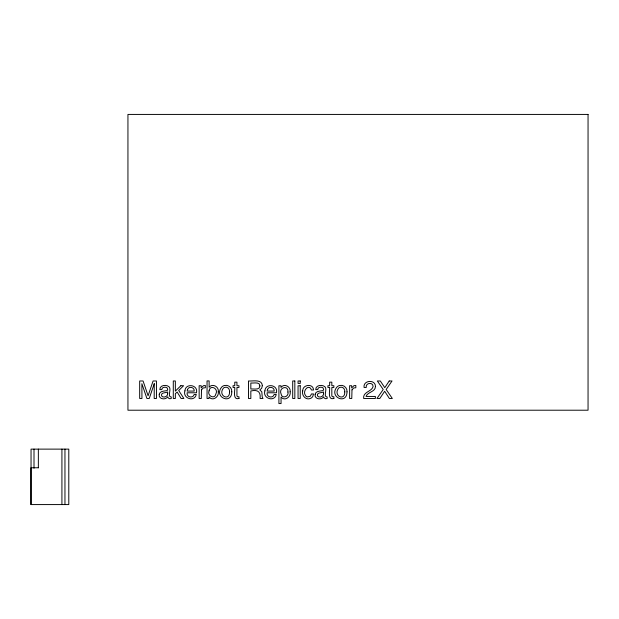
<?xml version="1.0" encoding="UTF-8"?>
<svg xmlns="http://www.w3.org/2000/svg" width="619" height="619" viewBox="0 0 619 619"><rect width="100%" height="100%" fill="white"/><g stroke="black" fill="none" stroke-linecap="round" stroke-linejoin="round"><path stroke-width="0.93" d="M38.54 467.763L30.95 467.763L30.95 504.578L68.794 504.578L68.794 449.123L31.043 449.123L31.043 504.578M64.956 449.123L64.956 504.578M61.923 449.123L61.923 504.578M38.355 449.123L38.355 467.763M34.006 449.123L34.006 468.243M154.247 383.718L154.193 398.474L156.445 398.474L156.445 380.979L153.086 380.979L148.096 395.765L143.074 380.979L139.677 380.979L139.677 398.474L141.944 398.474L141.883 383.718L146.912 398.474L149.256 398.474L154.247 383.718M287.943 392.02C289.228 396.748 281.707 399.255 281.072 393.908C278.279 387.455 288.647 384.538 287.943 392.02M209.083 390.798C206.862 395.75 214.708 399.828 215.869 394.001C218.84 388.407 209.98 384.237 209.083 390.798M218.275 391.85C219.281 396.918 212.356 401.708 209.021 396.841L209.021 398.474L207.048 398.474L207.048 380.917L209.129 380.917L209.129 387.27C212.387 382.937 219.281 386.79 218.275 391.85M231.792 391.827C231.699 405.166 213.625 397.073 221.54 387.254A5.261 5.261 0 0 1 224.62 385.467C228.457 384.507 232.226 387.92 231.792 391.827M302.706 390.86C301.321 395.649 306.273 400.872 310.97 398.179A4.379 4.379 0 0 0 312.897 396.152L313.524 393.955L311.434 393.955L310.359 396.191L307.434 396.926A2.631 2.631 0 0 1 305.701 395.696C301.739 391.363 309.059 383.014 311.434 390.009L313.524 390.009C313.431 383.176 302.498 384.445 302.706 390.86M347.019 391.827C346.926 405.166 328.851 397.073 336.767 387.254A5.261 5.261 0 0 1 339.846 385.467C343.684 384.507 347.452 387.92 347.019 391.827M184.919 390.875C182.342 398.404 194.614 402.435 196.285 394.473L194.173 394.473C193.136 398.713 186.242 397.305 187.108 392.779L196.463 392.779C198.506 384.67 185.421 382.735 184.919 390.875M264.893 390.875C262.317 398.404 274.596 402.435 276.26 394.473L274.155 394.473C273.118 398.713 266.224 397.305 267.091 392.779L276.438 392.779C278.488 384.67 265.396 382.735 264.893 390.875M290.133 391.812C291.255 396.841 284.585 401.677 281.049 397.042L281.049 403.557L278.906 403.557L278.906 385.776L280.987 385.776L280.987 387.471C284.09 382.898 291.077 386.767 290.133 391.812M259.918 385.923C259.972 390.45 253.473 388.678 250.834 388.995L250.834 383.014C253.465 383.416 259.81 381.405 259.918 385.923M159.245 394.288C158.247 399.201 165.451 400.377 167.788 396.779L168.151 397.963L169.761 398.744L171.239 398.528L171.239 396.949C166.937 397.003 171.811 389.243 169.033 386.751C166.248 384.353 159.671 385.018 159.826 389.614L161.83 389.614C161.884 387.037 165.172 386.759 166.96 387.711L167.734 389.305L167.223 390.543C164.569 391.254 159.957 390.721 159.245 394.288M315.141 394.288C314.143 399.201 321.346 400.377 323.683 396.779L324.047 397.963L325.656 398.744L327.134 398.528L327.134 396.949C322.832 397.003 327.706 389.243 324.936 386.751C322.143 384.353 315.566 385.018 315.729 389.614L317.725 389.614C317.779 387.037 321.068 386.759 322.855 387.711L323.629 389.305L323.118 390.543C320.464 391.254 315.852 390.721 315.141 394.288M375.447 386.465C375.423 392.036 367.624 391.812 366.053 396.446L375.362 396.446L375.362 398.474L363.655 398.474C362.757 391.68 371.733 391.812 373.079 386.566C373.156 381.722 365.256 382.782 366.255 387.471L364.073 387.471C362.873 380.043 375.578 379.168 375.447 386.465M229.556 391.889C229.757 401.545 218.05 395.881 223.002 388.717A2.917 2.917 0 0 1 224.945 387.308C227.738 386.519 229.912 389.243 229.556 391.889M344.783 391.889C344.984 401.545 333.285 395.881 338.229 388.717A2.917 2.917 0 0 1 340.171 387.308C342.965 386.519 345.139 389.243 344.783 391.889M262.324 385.691L261.675 388.268L259.864 389.877L261.806 391.858L262.232 397.003L262.99 398.474L260.088 398.474C260.862 391.634 257.736 389.428 250.834 390.968L250.834 398.474L248.467 398.474L248.467 380.979C252.598 381.374 262.077 378.859 262.324 385.691M167.679 393.707C167.85 396.624 163.223 398.357 161.582 395.912C160.6 392.121 165.621 393.119 167.679 391.982L167.679 393.707M323.575 393.707C323.745 396.624 319.118 398.357 317.477 395.912C316.495 392.121 321.516 393.119 323.575 391.982L323.575 393.707M201.515 389.854L201.299 398.474L199.148 398.474L199.148 385.714L201.19 385.714L201.19 387.92L203.465 385.66L205.353 385.49L205.353 387.757L203.218 387.958L201.515 389.854M351.987 389.854L351.77 398.474L349.627 398.474L349.627 385.714L351.662 385.714L351.662 387.92L353.944 385.66L355.832 385.49L355.832 387.757L353.697 387.958L351.987 389.854M187.464 389.575L187.17 391.076L194.258 391.076C194.675 387.115 188.694 385.854 187.464 389.575M267.447 389.575L267.153 391.076L274.232 391.076C274.658 387.115 268.677 385.854 267.447 389.575M389.212 380.979L384.786 387.672L380.314 380.979L377.35 380.979L383.223 389.506L376.956 398.474L379.818 398.474L384.662 391.278L389.382 398.474L392.322 398.474L386.163 389.506L392.036 380.979L389.212 380.979M180.849 385.714L175.347 391.138L175.347 380.979L173.289 380.979L173.289 398.474L175.347 398.474L175.347 393.684L177.142 392.044L181.119 398.474L183.858 398.474L178.705 390.496L183.588 385.714L180.849 385.714M238.973 398.474C232.465 400.354 235.096 390.713 234.771 387.471L233.046 387.471L233.046 385.714L234.771 385.714L234.771 382.155L236.938 382.155L236.938 385.714L238.973 385.714L238.973 387.471L236.938 387.471L236.938 395.796L237.387 396.686L238.973 396.779L238.973 398.474M333.865 398.474C327.358 400.354 329.981 390.713 329.656 387.471L327.931 387.471L327.931 385.714L329.656 385.714L329.656 382.155L331.823 382.155L331.823 385.714L333.865 385.714L333.865 387.471L331.823 387.471L331.823 395.796L332.279 396.686L333.865 396.779L333.865 398.474M588.05 114.422L127.94 114.422L127.94 410.211L588.05 410.211L588.05 114.422M294.837 380.979L292.694 380.979L292.694 398.474L294.837 398.474L294.837 380.979M300.23 380.979L298.056 380.979L298.056 383.409L300.23 383.409L300.23 380.979M300.23 385.776L298.056 385.776L298.056 398.474L300.23 398.474L300.23 385.776"/></g></svg>
